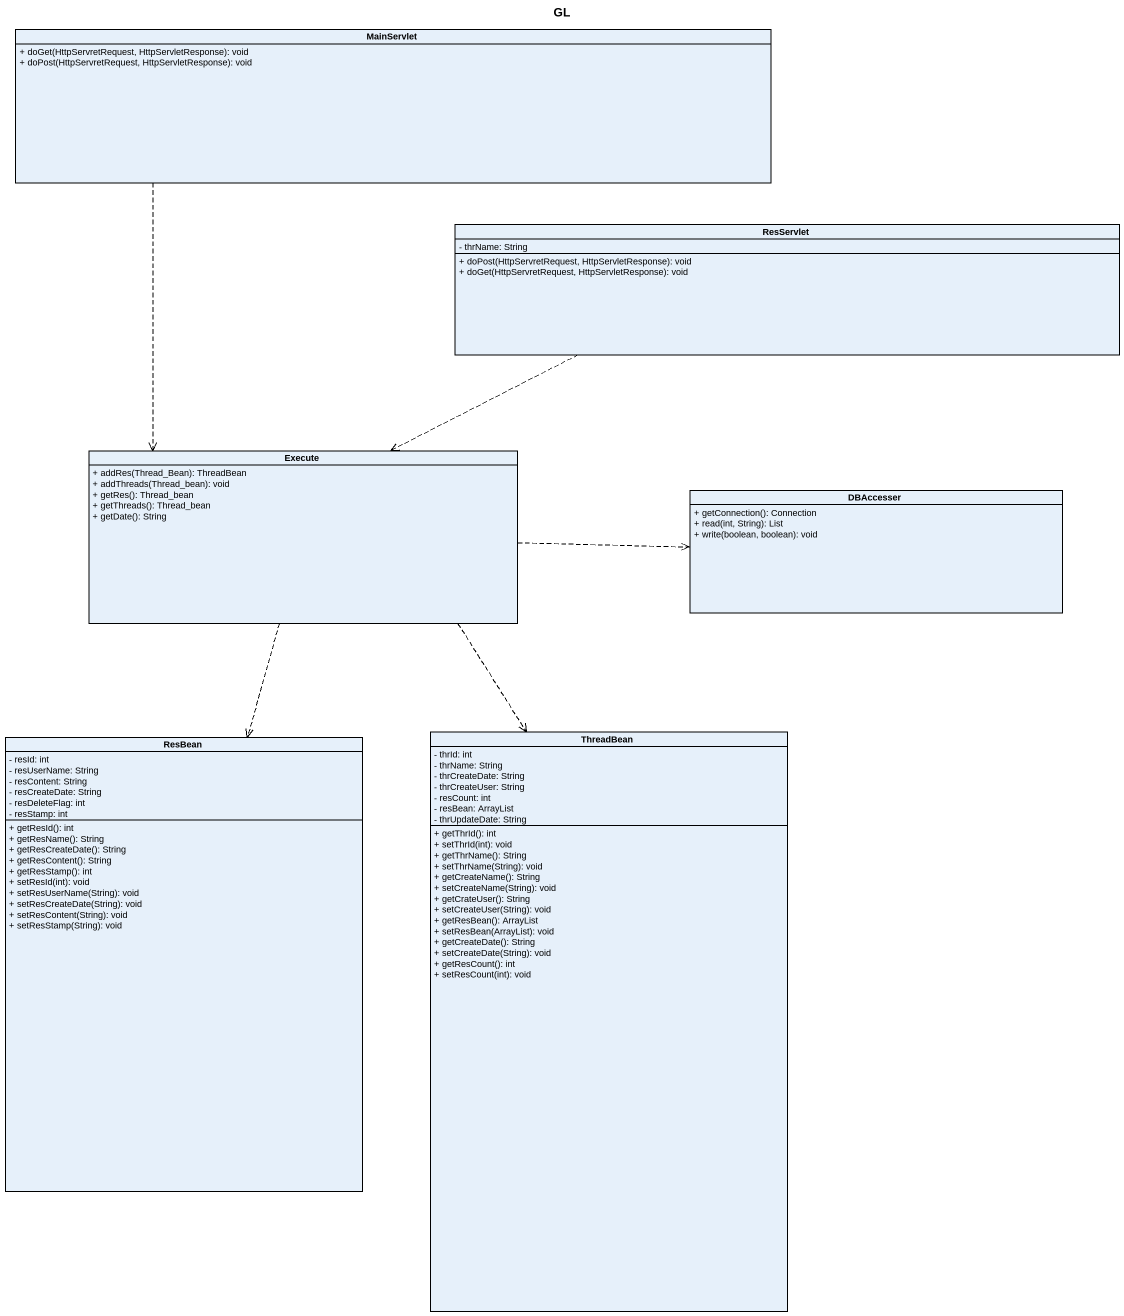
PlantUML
@startuml
title GL
hide circle
hide empty members
skinparam classAttributeIconSize 0
class MainServlet {
  + doGet(HttpServretRequest, HttpServletResponse): void
  + doPost(HttpServretRequest, HttpServletResponse): void
}
class ResServlet {
  - thrName: String
  + doPost(HttpServretRequest, HttpServletResponse): void
  + doGet(HttpServretRequest, HttpServletResponse): void
}
class Execute {
  + addRes(Thread_Bean): ThreadBean
  + addThreads(Thread_bean): void
  + getRes(): Thread_bean
  + getThreads(): Thread_bean
  + getDate(): String
}
class DBAccesser {
  + getConnection(): Connection
  + read(int, String): List
  + write(boolean, boolean): void
}
class ResBean {
  - resId: int
  - resUserName: String
  - resContent: String
  - resCreateDate: String
  - resDeleteFlag: int
  - resStamp: int
  + getResId(): int
  + getResName(): String
  + getResCreateDate(): String
  + getResContent(): String
  + getResStamp(): int
  + setResId(int): void
  + setResUserName(String): void
  + setResCreateDate(String): void
  + setResContent(String): void
  + setResStamp(String): void
}
class ThreadBean {
  - thrId: int
  - thrName: String
  - thrCreateDate: String
  - thrCreateUser: String
  - resCount: int
  - resBean: ArrayList
  - thrUpdateDate: String
  + getThrId(): int
  + setThrId(int): void
  + getThrName(): String
  + setThrName(String): void
  + getCreateName(): String
  + setCreateName(String): void
  + getCrateUser(): String
  + setCreateUser(String): void
  + getResBean(): ArrayList
  + setResBean(ArrayList): void
  + getCreateDate(): String
  + setCreateDate(String): void
  + getResCount(): int
  + setResCount(int): void
}
MainServlet ..> Execute
ResServlet .left.> Execute
Execute .right.> DBAccesser
Execute ..> ResBean
Execute ..> ThreadBean
@enduml
